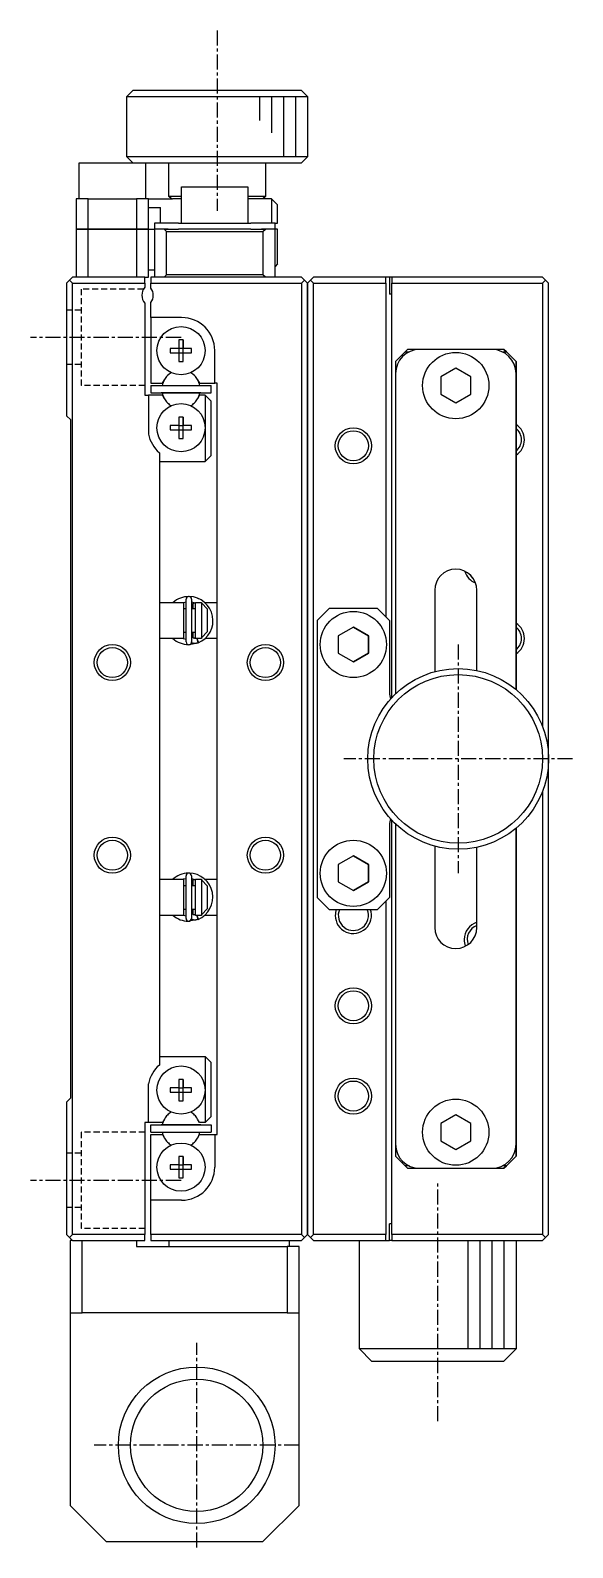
# Model space of a CAD drawing. Extents: x -11 to 423, y 10 to 277.
# Drawn here: x 156.9 to 201.9, y 91.2 to 217.2 of the extents above; entities that cross this region are included whole.
import ezdxf

# ---------------------------------------------------------------- set-up
doc = ezdxf.new("R2010")
doc.units = 0
doc.linetypes.add('CENTER', pattern=[2, 1.25, -0.25, 0.25, -0.25])
doc.linetypes.add('DASHED', pattern=[0.75, 0.5, -0.25])
doc.layers.get('0').update_dxf_attribs({"linetype": 'CONTINUOUS'})
doc.layers.add('CENTER', color=1, linetype='CENTER')

msp = doc.modelspace()

# ---------------------------------------------------------------- linework, layer by layer
at = {"color": 7, "linetype": 'CONTINUOUS'}
for p, q in [((164.89, 211.75), (165.39, 212.25)), ((164.89, 211.75), (179.89, 211.75)), ((164.89, 206.75), (164.89, 211.75)), ((179.39, 212.25), (165.39, 212.25)), ((179.39, 212.25), (165.39, 212.25)), ((179.39, 212.25), (179.39, 212.25)), ((179.39, 212.25), (179.89, 211.75)), ((179.89, 211.75), (179.89, 206.75)), ((179.89, 206.75), (164.89, 206.75)), ((164.89, 206.75), (164.89, 206.75)), ((165.39, 206.25), (164.89, 206.75)), ((179.89, 206.75), (179.39, 206.25)), ((160.94, 206.25), (166.44, 206.25)), ((160.94, 203.25), (160.94, 206.25)), ((166.44, 206.25), (179.39, 206.25)), ((166.44, 206.25), (166.44, 203.25)), ((168.39, 203.45), (168.39, 206.25)), ((176.39, 206.25), (176.39, 203.45)), ((169.44, 204.25), (174.94, 204.25)), ((169.44, 201.25), (169.44, 204.25)), ((174.94, 204.25), (174.94, 201.25)), ((161.69, 203.25), (160.69, 203.25)), ((160.69, 203.25), (160.69, 200.75)), ((161.69, 200.75), (161.69, 203.25)), ((161.69, 203.25), (165.69, 203.25)), ((165.69, 203.25), (165.69, 200.75)), ((166.69, 203.25), (165.69, 203.25)), ((166.69, 200.75), (166.69, 203.25)), ((166.69, 203.25), (168.69, 203.25)), ((169.44, 203.45), (168.39, 203.45)), ((168.59, 203.25), (168.39, 203.45)), ((169.44, 203.25), (168.69, 203.25)), ((176.39, 203.45), (174.94, 203.45)), ((176.89, 203.25), (174.94, 203.25)), ((176.39, 203.45), (176.19, 203.25)), ((176.89, 203.25), (177.39, 202.75)), ((176.89, 203.25), (176.89, 201.25)), ((166.69, 202.55), (167.69, 202.55)), ((167.69, 201.25), (167.69, 202.55)), ((177.39, 201.25), (177.39, 202.75)), ((160.69, 200.75), (161.69, 200.75)), ((161.69, 200.75), (160.69, 200.75)), ((160.69, 200.75), (160.69, 196.75)), ((165.69, 200.75), (161.69, 200.75)), ((161.69, 196.75), (161.69, 200.75)), ((161.69, 200.75), (165.69, 200.75)), ((165.69, 200.75), (166.69, 200.75)), ((165.69, 200.75), (165.69, 196.75)), ((166.69, 200.75), (165.69, 200.75)), ((166.69, 196.75), (166.69, 200.75)), ((166.69, 200.75), (167.19, 200.75)), ((167.19, 201.25), (167.19, 200.75)), ((169.19, 201.25), (167.19, 201.25)), ((167.99, 200.75), (167.19, 200.75)), ((167.19, 200.75), (167.19, 196.75)), ((168.32, 200.75), (167.99, 200.75)), ((167.99, 200.75), (168.19, 200.55)), ((167.99, 200.75), (168.32, 200.75)), ((168.19, 200.55), (176.19, 200.55)), ((168.19, 196.95), (168.19, 200.55)), ((168.32, 200.75), (169.19, 200.75)), ((169.19, 201.25), (175.19, 201.25)), ((170.89, 200.75), (169.19, 200.75)), ((175.19, 200.75), (170.89, 200.75)), ((177.19, 201.25), (175.19, 201.25)), ((175.19, 200.75), (176.06, 200.75)), ((176.39, 200.75), (176.06, 200.75)), ((176.06, 200.75), (176.39, 200.75)), ((176.19, 200.55), (176.39, 200.75)), ((176.19, 200.55), (176.19, 196.95)), ((177.19, 200.75), (176.39, 200.75)), ((177.19, 201.25), (177.39, 201.25)), ((177.19, 200.75), (177.19, 201.25)), ((177.19, 196.75), (177.19, 200.75)), ((177.39, 200.75), (177.19, 200.75)), ((177.39, 197.85), (177.39, 200.75)), ((177.39, 197.85), (177.19, 197.65)), ((160.14, 196.5), (160.39, 196.75)), ((166.39, 196.75), (160.39, 196.75)), ((166.39, 196.75), (166.69, 196.75)), ((166.39, 196.25), (166.39, 196.75)), ((166.69, 197.35), (167.19, 197.35)), ((179.39, 196.75), (166.89, 196.75)), ((166.89, 196.75), (166.89, 196.25)), ((168.19, 196.95), (167.99, 196.75)), ((176.19, 196.95), (168.19, 196.95)), ((176.39, 196.75), (176.19, 196.95)), ((179.64, 196.5), (179.39, 196.75)), ((180.39, 196.75), (180.14, 196.5)), ((186.39, 196.75), (180.39, 196.75)), ((186.39, 196.25), (186.39, 196.75)), ((186.69, 196.75), (186.39, 196.75)), ((186.69, 196.75), (186.69, 195.35)), ((186.89, 196.75), (186.69, 196.75)), ((199.39, 196.75), (186.89, 196.75)), ((186.89, 196.75), (186.89, 196.25)), ((199.64, 196.5), (199.39, 196.75)), ((159.89, 196.25), (160.14, 196.5)), ((159.89, 196.25), (159.89, 185.25)), ((160.14, 196.5), (160.39, 196.25)), ((160.39, 196.25), (166.39, 196.25)), ((160.39, 117.25), (160.39, 196.25)), ((166.39, 196.25), (166.39, 195.91)), ((166.89, 196.25), (179.39, 196.25)), ((166.89, 195.85), (166.89, 196.25)), ((179.39, 196.25), (179.64, 196.5)), ((179.39, 196.25), (179.39, 117.25)), ((179.64, 196.5), (179.89, 196.25)), ((180.14, 196.5), (179.89, 196.25)), ((179.89, 117.25), (179.89, 196.25)), ((179.89, 196.25), (179.89, 117.25)), ((180.39, 196.25), (180.14, 196.5)), ((180.39, 196.25), (186.39, 196.25)), ((180.39, 117.25), (180.39, 196.25)), ((186.39, 196.25), (186.39, 168.55)), ((186.89, 195.35), (186.69, 195.35)), ((186.89, 196.25), (199.39, 196.25)), ((186.89, 161.85), (186.89, 196.25)), ((199.39, 196.25), (199.64, 196.5)), ((199.39, 196.25), (199.39, 159.44)), ((199.89, 196.25), (199.64, 196.5)), ((199.89, 156.75), (199.89, 196.25)), ((166.39, 194.59), (166.39, 186.95)), ((166.89, 193.4), (166.89, 194.65)), ((169.44, 193.4), (166.89, 193.4)), ((166.89, 193.4), (166.89, 187.95)), ((169.21, 191.54), (169.21, 190.83)), ((169.57, 191.54), (169.21, 191.54)), ((169.57, 190.83), (169.57, 191.54)), ((169.57, 191.54), (169.57, 190.83)), ((168.5, 190.83), (168.5, 190.47)), ((169.21, 190.83), (168.5, 190.83)), ((168.5, 190.47), (169.21, 190.47)), ((169.22, 190.82), (169.21, 190.83)), ((169.22, 190.48), (169.21, 190.47)), ((169.21, 190.47), (169.21, 189.76)), ((169.22, 190.82), (169.22, 190.48)), ((169.56, 190.82), (169.22, 190.82)), ((169.22, 190.48), (169.56, 190.48)), ((169.56, 190.82), (169.57, 190.83)), ((169.56, 190.48), (169.56, 190.82)), ((169.56, 190.48), (169.57, 190.47)), ((170.27, 190.83), (169.57, 190.83)), ((169.57, 190.47), (170.27, 190.47)), ((169.57, 189.76), (169.57, 190.47)), ((169.57, 189.76), (169.57, 190.47)), ((170.27, 190.47), (170.27, 190.83)), ((172.19, 187.95), (172.19, 190.65)), ((187.19, 189.75), (187.99, 190.55)), ((188.19, 190.75), (187.99, 190.55)), ((187.99, 190.55), (188.32, 190.55)), ((189.19, 190.75), (188.19, 190.75)), ((195.19, 190.75), (189.19, 190.75)), ((196.19, 190.75), (195.19, 190.75)), ((196.06, 190.55), (196.39, 190.55)), ((196.39, 190.55), (196.19, 190.75)), ((196.19, 190.75), (196.39, 190.55)), ((197.19, 189.75), (196.39, 190.55)), ((196.39, 190.55), (197.19, 189.75)), ((169.21, 189.76), (169.57, 189.76)), ((187.19, 189.75), (187.19, 188.75)), ((192.19, 189.19), (190.94, 188.47)), ((193.44, 188.47), (192.19, 189.19)), ((197.19, 189.75), (197.19, 188.75)), ((197.19, 188.75), (197.19, 189.75)), ((166.89, 187.95), (167.84, 187.95)), ((166.89, 187.75), (171.89, 187.75)), ((166.89, 187.75), (166.89, 187.15)), ((167.84, 187.95), (168.01, 188.24)), ((170.76, 188.24), (170.93, 187.95)), ((170.93, 187.95), (172.19, 187.95)), ((171.89, 187.15), (171.89, 187.75)), ((172.39, 187.95), (172.19, 187.95)), ((172.39, 125.55), (172.39, 187.95)), ((187.19, 188.75), (187.19, 162.15)), ((190.94, 188.47), (190.94, 187.03)), ((193.44, 187.03), (193.44, 188.47)), ((197.19, 162.51), (197.19, 188.75)), ((197.19, 188.75), (197.19, 185.75)), ((166.39, 186.95), (166.69, 186.95)), ((166.69, 186.95), (166.69, 183.73)), ((167.84, 186.95), (166.69, 186.95)), ((166.89, 187.15), (171.89, 187.15)), ((166.89, 187.15), (167.83, 187.15)), ((167.83, 187.15), (167.74, 187.15)), ((171.04, 187.15), (167.74, 187.15)), ((167.83, 187.15), (167.74, 187.15)), ((167.83, 187.15), (167.74, 187.15)), ((167.83, 187.15), (167.74, 187.15)), ((167.83, 187.15), (167.74, 187.15)), ((167.83, 187.15), (167.74, 187.15)), ((167.83, 187.15), (167.74, 187.15)), ((167.83, 187.15), (167.74, 187.15)), ((167.83, 187.15), (167.74, 187.15)), ((167.83, 187.15), (167.74, 187.15)), ((167.83, 187.15), (167.74, 187.15)), ((167.83, 187.15), (167.74, 187.15)), ((167.83, 187.15), (167.74, 187.15)), ((167.83, 187.15), (167.74, 187.15)), ((167.83, 187.15), (167.74, 187.15)), ((167.83, 187.15), (167.74, 187.15)), ((167.83, 187.15), (167.74, 187.15)), ((167.83, 187.15), (167.74, 187.15)), ((167.83, 187.15), (167.74, 187.15)), ((167.83, 187.15), (167.74, 187.15)), ((167.83, 187.15), (167.74, 187.15)), ((167.83, 187.15), (167.74, 187.15)), ((167.83, 187.15), (167.74, 187.15)), ((167.83, 187.15), (167.74, 187.15)), ((167.83, 187.15), (167.74, 187.15)), ((167.83, 187.15), (167.74, 187.15)), ((167.83, 187.15), (167.74, 187.15)), ((167.83, 187.15), (167.74, 187.15)), ((167.83, 187.15), (167.74, 187.15)), ((167.83, 187.15), (167.74, 187.15)), ((167.83, 187.15), (167.74, 187.15)), ((168.01, 186.66), (167.84, 186.95)), ((170.93, 186.95), (170.76, 186.66)), ((171.39, 186.95), (170.93, 186.95)), ((171.04, 187.15), (170.95, 187.15)), ((171.04, 187.15), (170.95, 187.15)), ((171.04, 187.15), (170.95, 187.15)), ((171.04, 187.15), (170.95, 187.15)), ((171.04, 187.15), (170.95, 187.15)), ((171.04, 187.15), (170.95, 187.15)), ((171.04, 187.15), (170.95, 187.15)), ((171.04, 187.15), (170.95, 187.15)), ((171.04, 187.15), (170.95, 187.15)), ((171.04, 187.15), (170.95, 187.15)), ((170.95, 187.15), (171.89, 187.15)), ((171.04, 187.15), (170.95, 187.15)), ((171.04, 187.15), (170.95, 187.15)), ((171.04, 187.15), (170.95, 187.15)), ((171.04, 187.15), (170.95, 187.15)), ((171.04, 187.15), (170.95, 187.15)), ((171.04, 187.15), (170.95, 187.15)), ((171.04, 187.15), (170.95, 187.15)), ((171.04, 187.15), (170.95, 187.15)), ((171.04, 187.15), (170.95, 187.15)), ((171.39, 186.95), (171.39, 184.25)), ((171.89, 186.45), (171.39, 186.95)), ((190.94, 187.03), (192.19, 186.31)), ((192.19, 186.31), (193.44, 187.03)), ((160.24, 184.9), (159.89, 185.25)), ((171.89, 181.95), (171.89, 186.45)), ((197.19, 185.75), (197.19, 162.51)), ((160.24, 128.6), (160.24, 184.9)), ((168.5, 184.43), (168.5, 184.07)), ((169.21, 184.43), (168.5, 184.43)), ((168.5, 184.07), (169.21, 184.07)), ((169.21, 185.14), (169.21, 184.43)), ((169.57, 185.14), (169.21, 185.14)), ((169.22, 184.42), (169.21, 184.43)), ((169.22, 184.08), (169.21, 184.07)), ((169.21, 184.07), (169.21, 183.36)), ((169.22, 184.42), (169.22, 184.08)), ((169.56, 184.42), (169.22, 184.42)), ((169.22, 184.08), (169.56, 184.08)), ((169.56, 184.42), (169.57, 184.43)), ((169.56, 184.08), (169.56, 184.42)), ((169.56, 184.08), (169.57, 184.07)), ((169.57, 184.43), (169.57, 185.14)), ((169.57, 185.14), (169.57, 184.43)), ((170.27, 184.43), (169.57, 184.43)), ((169.57, 184.07), (170.27, 184.07)), ((169.57, 183.36), (169.57, 184.07)), ((169.57, 183.36), (169.57, 184.07)), ((170.27, 184.07), (170.27, 184.43)), ((171.39, 184.25), (171.39, 181.45)), ((169.21, 183.36), (169.57, 183.36)), ((167.59, 182.17), (167.59, 131.33)), ((167.59, 181.45), (171.39, 181.45)), ((171.39, 181.45), (171.89, 181.95)), ((190.44, 170.75), (190.44, 163.99)), ((190.44, 170.75), (190.44, 163.99)), ((193.94, 164.09), (193.94, 170.75)), ((167.59, 169.75), (169.59, 169.75)), ((169.82, 169.77), (169.59, 169.71)), ((169.59, 169.75), (169.59, 166.75)), ((169.59, 169.25), (169.82, 169.25)), ((169.82, 166.46), (169.82, 170.01)), ((170.27, 170.01), (170.27, 166.46)), ((170.59, 169.68), (170.27, 169.77)), ((170.28, 169.48), (170.27, 169.46)), ((170.27, 169.46), (170.27, 169.45)), ((170.27, 169.45), (170.27, 169.44)), ((170.27, 169.44), (170.27, 169.42)), ((170.27, 169.42), (170.27, 169.41)), ((170.27, 169.41), (170.27, 169.41)), ((170.27, 169.25), (170.59, 169.25)), ((170.29, 169.52), (170.28, 169.5)), ((170.28, 169.5), (170.28, 169.49)), ((170.28, 169.49), (170.28, 169.48)), ((170.3, 169.54), (170.29, 169.53)), ((170.29, 169.53), (170.29, 169.52)), ((170.31, 169.55), (170.3, 169.54)), ((170.32, 169.56), (170.31, 169.55)), ((170.33, 169.59), (170.32, 169.57)), ((170.32, 169.57), (170.32, 169.56)), ((170.34, 169.6), (170.33, 169.59)), ((170.35, 169.6), (170.34, 169.6)), ((170.36, 169.61), (170.35, 169.6)), ((170.37, 169.62), (170.36, 169.61)), ((170.38, 169.63), (170.37, 169.62)), ((170.39, 169.64), (170.38, 169.63)), ((170.4, 169.65), (170.39, 169.64)), ((170.39, 169.25), (170.39, 169.64)), ((170.42, 169.65), (170.4, 169.65)), ((170.43, 169.66), (170.42, 169.65)), ((170.44, 169.66), (170.43, 169.66)), ((170.45, 169.67), (170.44, 169.66)), ((170.47, 169.67), (170.45, 169.67)), ((170.48, 169.68), (170.47, 169.67)), ((170.49, 169.68), (170.48, 169.68)), ((170.51, 169.68), (170.49, 169.68)), ((170.52, 169.68), (170.51, 169.68)), ((170.53, 169.68), (170.52, 169.68)), ((170.55, 169.68), (170.53, 169.68)), ((170.56, 169.68), (170.55, 169.68)), ((170.57, 169.68), (170.56, 169.68)), ((170.59, 169.68), (170.57, 169.68)), ((170.59, 166.75), (170.59, 169.75)), ((170.59, 169.75), (171.09, 169.75)), ((170.76, 170.1), (170.81, 170.08)), ((170.81, 170.08), (170.84, 170.06)), ((170.82, 170.07), (170.82, 170.07)), ((171.09, 169.75), (171.09, 169.7)), ((171.09, 169.7), (171.09, 166.8)), ((171.59, 169.17), (171.09, 169.7)), ((171.34, 169.75), (172.39, 169.75)), ((171.59, 167.33), (171.59, 169.17)), ((180.69, 168.25), (181.69, 169.25)), ((185.69, 169.25), (181.69, 169.25)), ((185.69, 169.25), (186.69, 168.25)), ((180.69, 168.25), (180.69, 145.25)), ((183.69, 167.69), (182.44, 166.97)), ((184.94, 166.97), (183.69, 167.69)), ((183.69, 167.69), (184.94, 166.97)), ((186.69, 168.25), (186.69, 162.25)), ((169.59, 166.75), (167.59, 166.75)), ((169.58, 166.75), (169.82, 166.7)), ((169.82, 167.25), (169.59, 167.25)), ((170.76, 166.37), (170.07, 166.23)), ((170.29, 166.37), (170.26, 166.39)), ((170.26, 166.39), (170.26, 166.39)), ((170.59, 167.25), (170.27, 167.25)), ((170.27, 167.06), (170.27, 167.04)), ((170.27, 167.04), (170.27, 167.03)), ((170.27, 167.03), (170.27, 167.02)), ((170.27, 167.02), (170.27, 167)), ((170.27, 167), (170.28, 166.99)), ((170.28, 166.99), (170.28, 166.98)), ((170.28, 166.98), (170.28, 166.96)), ((170.28, 166.96), (170.29, 166.95)), ((170.29, 166.95), (170.29, 166.94)), ((170.29, 166.94), (170.3, 166.93)), ((170.33, 166.36), (170.29, 166.37)), ((170.3, 166.93), (170.31, 166.92)), ((170.31, 166.92), (170.31, 166.9)), ((170.31, 166.9), (170.32, 166.89)), ((170.32, 166.89), (170.33, 166.88)), ((170.33, 166.88), (170.34, 166.87)), ((170.36, 166.35), (170.33, 166.36)), ((170.34, 166.87), (170.35, 166.86)), ((170.35, 166.86), (170.36, 166.85)), ((170.36, 166.85), (170.37, 166.84)), ((170.39, 166.35), (170.36, 166.35)), ((170.37, 166.84), (170.38, 166.84)), ((170.38, 166.84), (170.39, 166.83)), ((170.39, 166.83), (170.39, 167.25)), ((170.39, 166.83), (170.4, 166.82)), ((170.43, 166.34), (170.39, 166.35)), ((170.4, 166.82), (170.41, 166.81)), ((170.41, 166.81), (170.42, 166.81)), ((170.42, 166.81), (170.44, 166.8)), ((170.47, 166.33), (170.43, 166.34)), ((170.44, 166.8), (170.45, 166.8)), ((170.45, 166.8), (170.46, 166.79)), ((170.46, 166.79), (170.47, 166.79)), ((170.47, 166.79), (170.49, 166.79)), ((170.5, 166.33), (170.47, 166.33)), ((170.49, 166.79), (170.5, 166.78)), ((170.5, 166.78), (170.51, 166.78)), ((170.54, 166.33), (170.5, 166.33)), ((170.51, 166.78), (170.53, 166.78)), ((170.53, 166.78), (170.54, 166.78)), ((170.54, 166.78), (170.56, 166.78)), ((170.57, 166.33), (170.54, 166.33)), ((170.56, 166.78), (170.57, 166.78)), ((170.57, 166.78), (170.58, 166.78)), ((170.61, 166.33), (170.57, 166.33)), ((170.58, 166.78), (170.59, 166.79)), ((171.09, 166.75), (170.59, 166.75)), ((170.64, 166.34), (170.61, 166.33)), ((170.68, 166.35), (170.64, 166.34)), ((170.68, 166.75), (170.69, 166.74)), ((170.71, 166.35), (170.68, 166.35)), ((170.75, 166.65), (170.69, 166.75)), ((170.69, 166.74), (170.7, 166.73)), ((170.7, 166.73), (170.7, 166.71)), ((170.7, 166.71), (170.71, 166.7)), ((170.71, 166.7), (170.72, 166.69)), ((170.75, 166.36), (170.71, 166.35)), ((170.72, 166.69), (170.72, 166.67)), ((170.72, 166.67), (170.73, 166.66)), ((170.73, 166.66), (170.74, 166.64)), ((170.74, 166.64), (170.75, 166.63)), ((170.82, 166.39), (170.75, 166.65)), ((170.75, 166.63), (170.75, 166.61)), ((170.75, 166.61), (170.76, 166.59)), ((170.78, 166.37), (170.75, 166.36)), ((170.76, 166.59), (170.77, 166.58)), ((170.77, 166.58), (170.77, 166.56)), ((170.77, 166.56), (170.78, 166.55)), ((170.78, 166.55), (170.78, 166.53)), ((170.78, 166.53), (170.79, 166.51)), ((170.81, 166.39), (170.78, 166.37)), ((170.79, 166.51), (170.79, 166.5)), ((170.79, 166.5), (170.8, 166.49)), ((170.8, 166.49), (170.8, 166.47)), ((170.8, 166.47), (170.81, 166.46)), ((170.81, 166.46), (170.81, 166.45)), ((170.81, 166.45), (170.81, 166.44)), ((170.81, 166.44), (170.81, 166.43)), ((170.81, 166.43), (170.82, 166.42)), ((170.82, 166.39), (170.81, 166.39)), ((170.81, 166.39), (170.81, 166.39)), ((170.82, 166.42), (170.82, 166.41)), ((170.86, 166.41), (170.82, 166.39)), ((170.82, 166.41), (170.82, 166.4)), ((170.82, 166.4), (170.82, 166.4)), ((170.82, 166.4), (170.82, 166.39)), ((171.09, 166.8), (171.59, 167.33)), ((171.09, 166.8), (171.09, 166.75)), ((172.39, 166.75), (171.38, 166.75)), ((182.44, 166.97), (182.44, 165.53)), ((184.94, 165.53), (184.94, 166.97)), ((184.94, 166.97), (184.94, 165.53)), ((182.44, 165.53), (183.69, 164.81)), ((183.69, 164.81), (184.94, 165.53)), ((184.94, 165.53), (183.69, 164.81)), ((199.89, 117.25), (199.89, 156.75)), ((199.39, 154.06), (199.39, 117.25)), ((186.69, 151.25), (186.69, 145.25)), ((186.89, 117.25), (186.89, 151.65)), ((187.19, 151.35), (187.19, 124.75)), ((197.19, 124.75), (197.19, 150.99)), ((197.19, 150.99), (197.19, 127.75)), ((183.69, 148.69), (182.44, 147.97)), ((184.94, 147.97), (183.69, 148.69)), ((183.69, 148.69), (184.94, 147.97)), ((190.44, 149.51), (190.44, 142.75)), ((190.44, 149.51), (190.44, 142.75)), ((193.94, 142.75), (193.94, 149.41)), ((182.44, 147.97), (182.44, 146.53)), ((184.94, 146.53), (184.94, 147.97)), ((184.94, 147.97), (184.94, 146.53)), ((167.59, 146.75), (169.59, 146.75)), ((169.59, 146.75), (169.57, 146.75)), ((169.81, 146.8), (169.59, 146.75)), ((169.59, 146.75), (169.59, 143.75)), ((169.59, 146.25), (169.81, 146.25)), ((169.81, 143.49), (169.81, 147.04)), ((170.26, 147.04), (170.26, 143.49)), ((170.59, 146.72), (170.26, 146.8)), ((170.27, 146.52), (170.26, 146.5)), ((170.26, 146.5), (170.26, 146.49)), ((170.26, 146.49), (170.26, 146.48)), ((170.26, 146.48), (170.26, 146.46)), ((170.26, 146.46), (170.26, 146.45)), ((170.26, 146.45), (170.26, 146.44)), ((170.26, 146.25), (170.59, 146.25)), ((170.28, 146.54), (170.27, 146.53)), ((170.27, 146.53), (170.27, 146.52)), ((170.29, 146.57), (170.28, 146.55)), ((170.28, 146.55), (170.28, 146.54)), ((170.3, 146.59), (170.29, 146.58)), ((170.29, 146.58), (170.29, 146.57)), ((170.31, 146.6), (170.3, 146.59)), ((170.32, 146.62), (170.31, 146.61)), ((170.31, 146.61), (170.31, 146.6)), ((170.33, 146.63), (170.32, 146.62)), ((170.34, 146.64), (170.33, 146.63)), ((170.35, 146.65), (170.34, 146.64)), ((170.36, 146.66), (170.35, 146.65)), ((170.37, 146.67), (170.36, 146.66)), ((170.38, 146.68), (170.37, 146.67)), ((170.39, 146.68), (170.38, 146.68)), ((170.41, 146.69), (170.39, 146.68)), ((170.39, 146.25), (170.39, 146.68)), ((170.42, 146.7), (170.41, 146.69)), ((170.43, 146.7), (170.42, 146.7)), ((170.44, 146.71), (170.43, 146.7)), ((170.46, 146.71), (170.44, 146.71)), ((170.47, 146.71), (170.46, 146.71)), ((170.48, 146.72), (170.47, 146.71)), ((170.5, 146.72), (170.48, 146.72)), ((170.51, 146.72), (170.5, 146.72)), ((170.52, 146.72), (170.51, 146.72)), ((170.54, 146.72), (170.52, 146.72)), ((170.55, 146.72), (170.54, 146.72)), ((170.57, 146.72), (170.55, 146.72)), ((170.58, 146.72), (170.57, 146.72)), ((170.59, 146.71), (170.58, 146.72)), ((170.59, 143.75), (170.59, 146.75)), ((170.59, 146.75), (171.09, 146.75)), ((170.75, 147.14), (170.8, 147.11)), ((170.8, 147.11), (170.84, 147.1)), ((170.81, 147.11), (170.81, 147.11)), ((171.09, 146.75), (171.09, 146.7)), ((171.09, 146.7), (171.09, 143.8)), ((171.59, 146.17), (171.09, 146.7)), ((171.38, 146.75), (172.39, 146.75)), ((171.59, 144.33), (171.59, 146.17)), ((182.44, 146.53), (183.69, 145.81)), ((183.69, 145.81), (184.94, 146.53)), ((184.94, 146.53), (183.69, 145.81)), ((181.69, 144.25), (180.69, 145.25)), ((186.69, 145.25), (185.69, 144.25)), ((186.39, 144.95), (186.39, 117.25)), ((169.59, 143.75), (167.59, 143.75)), ((169.81, 144.25), (169.59, 144.25)), ((169.59, 143.78), (169.81, 143.73)), ((170.59, 144.25), (170.26, 144.25)), ((170.26, 144.09), (170.26, 144.08)), ((170.26, 144.08), (170.26, 144.07)), ((170.26, 144.07), (170.26, 144.05)), ((170.26, 144.05), (170.26, 144.04)), ((170.26, 144.04), (170.27, 144.03)), ((170.27, 144.03), (170.27, 144.01)), ((170.27, 144.01), (170.27, 144)), ((170.27, 144), (170.28, 143.99)), ((170.28, 143.99), (170.28, 143.98)), ((170.28, 143.98), (170.29, 143.96)), ((170.29, 143.96), (170.3, 143.95)), ((170.3, 143.95), (170.3, 143.94)), ((170.3, 143.94), (170.31, 143.93)), ((170.31, 143.93), (170.32, 143.92)), ((170.32, 143.92), (170.33, 143.91)), ((170.33, 143.91), (170.34, 143.9)), ((170.34, 143.9), (170.35, 143.89)), ((170.35, 143.89), (170.36, 143.88)), ((170.36, 143.88), (170.37, 143.87)), ((170.37, 143.87), (170.38, 143.86)), ((170.38, 143.86), (170.39, 143.86)), ((170.39, 143.86), (170.39, 144.25)), ((170.39, 143.86), (170.4, 143.85)), ((170.4, 143.85), (170.41, 143.84)), ((170.41, 143.84), (170.43, 143.84)), ((170.43, 143.84), (170.44, 143.83)), ((170.44, 143.83), (170.45, 143.83)), ((170.45, 143.83), (170.47, 143.83)), ((170.47, 143.83), (170.48, 143.82)), ((170.48, 143.82), (170.49, 143.82)), ((170.49, 143.82), (170.51, 143.82)), ((170.51, 143.82), (170.52, 143.82)), ((170.52, 143.82), (170.53, 143.82)), ((170.53, 143.82), (170.55, 143.82)), ((170.55, 143.82), (170.56, 143.82)), ((170.56, 143.82), (170.57, 143.82)), ((170.57, 143.82), (170.59, 143.83)), ((170.59, 143.83), (170.59, 143.83)), ((171.09, 143.75), (170.59, 143.75)), ((170.7, 143.75), (170.7, 143.74)), ((170.7, 143.74), (170.71, 143.72)), ((170.74, 143.69), (170.71, 143.75)), ((170.71, 143.72), (170.72, 143.71)), ((170.72, 143.71), (170.72, 143.69)), ((170.72, 143.69), (170.73, 143.67)), ((170.73, 143.67), (170.74, 143.66)), ((170.81, 143.43), (170.74, 143.69)), ((170.74, 143.66), (170.75, 143.64)), ((170.75, 143.64), (170.75, 143.62)), ((171.09, 143.8), (171.59, 144.33)), ((171.09, 143.8), (171.09, 143.75)), ((172.39, 143.75), (171.33, 143.75)), ((181.69, 144.25), (185.69, 144.25)), ((170.75, 143.4), (170.06, 143.27)), ((170.28, 143.41), (170.25, 143.43)), ((170.25, 143.43), (170.25, 143.43)), ((170.32, 143.4), (170.28, 143.41)), ((170.35, 143.39), (170.32, 143.4)), ((170.39, 143.38), (170.35, 143.39)), ((170.42, 143.38), (170.39, 143.38)), ((170.46, 143.37), (170.42, 143.38)), ((170.49, 143.37), (170.46, 143.37)), ((170.53, 143.37), (170.49, 143.37)), ((170.56, 143.37), (170.53, 143.37)), ((170.6, 143.37), (170.56, 143.37)), ((170.63, 143.38), (170.6, 143.37)), ((170.67, 143.38), (170.63, 143.38)), ((170.7, 143.39), (170.67, 143.38)), ((170.74, 143.4), (170.7, 143.39)), ((170.77, 143.41), (170.74, 143.4)), ((170.75, 143.62), (170.76, 143.61)), ((170.76, 143.61), (170.77, 143.59)), ((170.77, 143.59), (170.77, 143.57)), ((170.77, 143.57), (170.78, 143.56)), ((170.8, 143.42), (170.77, 143.41)), ((170.78, 143.56), (170.78, 143.54)), ((170.78, 143.54), (170.79, 143.53)), ((170.79, 143.53), (170.79, 143.51)), ((170.79, 143.51), (170.8, 143.5)), ((170.81, 143.43), (170.79, 143.42)), ((170.8, 143.5), (170.8, 143.49)), ((170.8, 143.49), (170.8, 143.48)), ((170.8, 143.48), (170.8, 143.47)), ((170.8, 143.47), (170.81, 143.46)), ((170.81, 143.42), (170.8, 143.42)), ((170.81, 143.46), (170.81, 143.45)), ((170.81, 143.45), (170.81, 143.44)), ((170.85, 143.44), (170.81, 143.43)), ((170.81, 143.44), (170.81, 143.43)), ((170.81, 143.43), (170.81, 143.42)), ((170.81, 143.43), (170.81, 143.43)), ((167.59, 132.05), (171.39, 132.05)), ((171.39, 132.05), (171.39, 129.25)), ((171.89, 131.55), (171.39, 132.05)), ((171.89, 127.05), (171.89, 131.55)), ((169.21, 130.14), (169.21, 129.43)), ((169.57, 130.14), (169.21, 130.14)), ((169.57, 129.43), (169.57, 130.14)), ((169.57, 130.14), (169.57, 129.43)), ((159.89, 128.25), (160.24, 128.6)), ((166.69, 126.55), (166.69, 129.77)), ((168.5, 129.43), (168.5, 129.07)), ((169.21, 129.43), (168.5, 129.43)), ((168.5, 129.07), (169.21, 129.07)), ((169.22, 129.42), (169.21, 129.43)), ((169.22, 129.08), (169.21, 129.07)), ((169.21, 129.07), (169.21, 128.36)), ((169.22, 129.42), (169.22, 129.08)), ((169.56, 129.42), (169.22, 129.42)), ((169.22, 129.08), (169.56, 129.08)), ((169.56, 129.42), (169.57, 129.43)), ((169.56, 129.08), (169.56, 129.42)), ((169.56, 129.08), (169.57, 129.07)), ((170.27, 129.43), (169.57, 129.43)), ((169.57, 129.07), (170.27, 129.07)), ((169.57, 128.36), (169.57, 129.07)), ((169.57, 128.36), (169.57, 129.07)), ((170.27, 129.07), (170.27, 129.43)), ((171.39, 129.25), (171.39, 126.55)), ((159.89, 128.25), (159.89, 117.25)), ((169.21, 128.36), (169.57, 128.36)), ((197.19, 127.75), (197.19, 124.75)), ((166.39, 126.55), (166.39, 117.25)), ((166.69, 126.55), (166.39, 126.55)), ((167.84, 126.55), (166.69, 126.55)), ((166.89, 125.75), (166.89, 126.35)), ((166.89, 126.35), (171.89, 126.35)), ((166.89, 126.35), (167.83, 126.35)), ((167.83, 126.35), (167.74, 126.35)), ((171.04, 126.35), (167.74, 126.35)), ((167.83, 126.35), (167.74, 126.35)), ((167.83, 126.35), (167.74, 126.35)), ((167.83, 126.35), (167.74, 126.35)), ((167.83, 126.35), (167.74, 126.35)), ((167.83, 126.35), (167.74, 126.35)), ((167.83, 126.35), (167.74, 126.35)), ((167.83, 126.35), (167.74, 126.35)), ((167.83, 126.35), (167.74, 126.35)), ((167.83, 126.35), (167.74, 126.35)), ((167.83, 126.35), (167.74, 126.35)), ((167.83, 126.35), (167.74, 126.35)), ((167.83, 126.35), (167.74, 126.35)), ((167.83, 126.35), (167.74, 126.35)), ((167.83, 126.35), (167.74, 126.35)), ((167.83, 126.35), (167.74, 126.35)), ((167.83, 126.35), (167.74, 126.35)), ((167.83, 126.35), (167.74, 126.35)), ((167.83, 126.35), (167.74, 126.35)), ((167.83, 126.35), (167.74, 126.35)), ((167.83, 126.35), (167.74, 126.35)), ((167.83, 126.35), (167.74, 126.35)), ((167.83, 126.35), (167.74, 126.35)), ((167.83, 126.35), (167.74, 126.35)), ((167.83, 126.35), (167.74, 126.35)), ((167.83, 126.35), (167.74, 126.35)), ((167.83, 126.35), (167.74, 126.35)), ((167.83, 126.35), (167.74, 126.35)), ((167.83, 126.35), (167.74, 126.35)), ((167.83, 126.35), (167.74, 126.35)), ((167.83, 126.35), (167.74, 126.35)), ((168.01, 126.84), (167.84, 126.55)), ((170.93, 126.55), (170.76, 126.84)), ((171.39, 126.55), (170.93, 126.55)), ((171.04, 126.35), (170.95, 126.35)), ((170.95, 126.35), (171.89, 126.35)), ((171.04, 126.35), (170.95, 126.35)), ((171.39, 126.55), (171.89, 127.05)), ((171.89, 126.35), (171.89, 125.75)), ((192.19, 127.19), (190.94, 126.47)), ((190.94, 126.47), (190.94, 125.03)), ((193.44, 126.47), (192.19, 127.19)), ((193.44, 125.03), (193.44, 126.47)), ((166.89, 125.75), (171.89, 125.75)), ((166.89, 125.55), (167.84, 125.55)), ((166.89, 120.1), (166.89, 125.55)), ((167.84, 125.55), (168.01, 125.26)), ((170.76, 125.26), (170.93, 125.55)), ((170.93, 125.55), (172.19, 125.55)), ((172.19, 125.55), (172.19, 122.85)), ((172.19, 125.55), (172.39, 125.55)), ((187.19, 124.75), (187.19, 123.75)), ((190.94, 125.03), (192.19, 124.31)), ((192.19, 124.31), (193.44, 125.03)), ((197.19, 123.75), (197.19, 124.75)), ((197.19, 124.75), (197.19, 123.75)), ((169.21, 123.74), (169.21, 123.03)), ((169.57, 123.74), (169.21, 123.74)), ((169.57, 123.03), (169.57, 123.74)), ((169.57, 123.74), (169.57, 123.03)), ((187.99, 122.95), (187.19, 123.75)), ((197.19, 123.75), (196.39, 122.95)), ((196.39, 122.95), (197.19, 123.75)), ((168.5, 123.03), (168.5, 122.67)), ((169.21, 123.03), (168.5, 123.03)), ((168.5, 122.67), (169.21, 122.67)), ((169.22, 123.02), (169.21, 123.03)), ((169.22, 122.68), (169.21, 122.67)), ((169.21, 122.67), (169.21, 121.96)), ((169.22, 123.02), (169.22, 122.68)), ((169.56, 123.02), (169.22, 123.02)), ((169.22, 122.68), (169.56, 122.68)), ((169.56, 123.02), (169.57, 123.03)), ((169.56, 122.68), (169.56, 123.02)), ((169.56, 122.68), (169.57, 122.67)), ((170.27, 123.03), (169.57, 123.03)), ((169.57, 122.67), (170.27, 122.67)), ((169.57, 121.96), (169.57, 122.67)), ((169.57, 121.96), (169.57, 122.67)), ((170.27, 122.67), (170.27, 123.03)), ((188.32, 122.95), (187.99, 122.95)), ((187.99, 122.95), (188.19, 122.75)), ((188.19, 122.75), (189.19, 122.75)), ((189.19, 122.75), (195.19, 122.75)), ((195.19, 122.75), (196.19, 122.75)), ((196.39, 122.95), (196.06, 122.95)), ((196.19, 122.75), (196.39, 122.95)), ((196.39, 122.95), (196.19, 122.75)), ((169.21, 121.96), (169.57, 121.96)), ((166.89, 117.25), (166.89, 120.1)), ((169.44, 120.1), (166.89, 120.1)), ((160.14, 117), (159.89, 117.25)), ((160.39, 117.25), (160.14, 117)), ((166.39, 117.25), (160.39, 117.25)), ((166.39, 116.75), (166.39, 117.25)), ((179.39, 117.25), (166.89, 117.25)), ((166.89, 117.25), (166.89, 116.75)), ((179.64, 117), (179.39, 117.25)), ((179.64, 117), (179.89, 117.25)), ((179.89, 117.25), (180.14, 117)), ((180.14, 117), (180.39, 117.25)), ((186.39, 117.25), (180.39, 117.25)), ((186.39, 116.75), (186.39, 117.25)), ((186.69, 116.75), (186.69, 118.15)), ((186.89, 118.15), (186.69, 118.15)), ((199.39, 117.25), (186.89, 117.25)), ((186.89, 117.25), (186.89, 116.75)), ((199.64, 117), (199.39, 117.25)), ((199.64, 117), (199.89, 117.25)), ((160.39, 116.75), (160.14, 117)), ((160.19, 116.75), (160.19, 110.75)), ((160.39, 116.75), (160.19, 116.75)), ((160.39, 116.75), (166.39, 116.75)), ((161.19, 110.75), (161.19, 116.75)), ((165.69, 116.75), (165.69, 116.25)), ((165.69, 116.25), (178.19, 116.25)), ((166.89, 116.75), (179.39, 116.75)), ((168.39, 116.75), (168.39, 116.25)), ((178.19, 116.25), (178.19, 110.75)), ((179.19, 116.25), (178.19, 116.25)), ((178.39, 116.25), (178.39, 116.75)), ((179.19, 110.75), (179.19, 116.25)), ((179.39, 116.75), (179.64, 117)), ((180.14, 117), (180.39, 116.75)), ((180.39, 116.75), (186.39, 116.75)), ((184.19, 107.75), (184.19, 116.75)), ((186.39, 116.75), (186.69, 116.75)), ((186.89, 116.75), (186.69, 116.75)), ((186.89, 116.75), (199.39, 116.75)), ((197.19, 116.75), (197.19, 107.75)), ((199.39, 116.75), (199.64, 117)), ((160.19, 110.75), (161.19, 110.75)), ((160.19, 110.75), (160.19, 94.75)), ((178.19, 110.75), (161.19, 110.75)), ((178.19, 110.75), (179.19, 110.75)), ((179.19, 94.75), (179.19, 110.75)), ((190.75, 107.75), (184.19, 107.75)), ((185.19, 106.75), (184.19, 107.75)), ((197.19, 107.75), (190.75, 107.75)), ((197.19, 107.75), (196.19, 106.75)), ((185.19, 106.75), (190.74, 106.75)), ((190.74, 106.75), (196.19, 106.75)), ((163.19, 91.75), (160.19, 94.75)), ((179.19, 94.75), (176.19, 91.75)), ((163.19, 91.75), (176.19, 91.75))]:
    msp.add_line(p, q, dxfattribs=at)
at = {"color": 3, "linetype": 'CONTINUOUS'}
for p, q in [((175.89, 211.75), (175.89, 209.75)), ((176.89, 211.75), (176.89, 208.75)), ((177.89, 211.75), (177.89, 206.75)), ((178.89, 211.75), (178.89, 206.75)), ((193.19, 116.75), (193.19, 107.75)), ((194.19, 116.75), (194.19, 107.75)), ((195.19, 116.75), (195.19, 107.75)), ((196.19, 116.75), (196.19, 107.75))]:
    msp.add_line(p, q, dxfattribs=at)
at = {"color": 3, "linetype": 'DASHED'}
for p, q in [((161.09, 195.75), (161.09, 187.75)), ((166.27, 195.75), (161.09, 195.75)), ((161.09, 194), (159.89, 194)), ((161.09, 189.5), (159.89, 189.5)), ((166.39, 187.75), (161.09, 187.75)), ((161.09, 125.75), (161.09, 117.75)), ((166.39, 125.75), (161.09, 125.75)), ((161.09, 124), (159.89, 124)), ((161.09, 119.5), (159.89, 119.5)), ((166.39, 117.75), (161.09, 117.75))]:
    msp.add_line(p, q, dxfattribs=at)
at = {"color": 7, "linetype": 'CONTINUOUS'}
for centre, radius in [((169.39, 190.65), 2), ((192.19, 187.75), 2.75), ((169.39, 184.25), 2), ((183.69, 182.75), 1.25), ((183.69, 166.25), 2.75), ((163.69, 164.75), 1.25), ((176.39, 164.75), 1.25), ((192.39, 156.75), 7.5), ((192.39, 156.75), 7), ((163.69, 148.75), 1.25), ((176.39, 148.75), 1.25), ((183.69, 147.25), 2.75), ((183.69, 136.25), 1.25), ((169.39, 129.25), 2), ((183.69, 128.75), 1.25), ((192.19, 125.75), 2.75), ((169.39, 122.85), 2), ((170.69, 99.75), 6.5), ((170.69, 99.75), 5.5)]:
    msp.add_circle(centre, radius, dxfattribs=at)
at = {"color": 3, "linetype": 'CONTINUOUS'}
for centre in [(183.69, 182.75), (163.69, 164.75), (176.39, 164.75), (163.69, 148.75), (176.39, 148.75), (183.69, 136.25), (183.69, 128.75)]:
    msp.add_circle(centre, 1.5, dxfattribs=at)
at = {"color": 7, "linetype": 'CONTINUOUS'}
for centre, radius, start, end in [((167.14, 195.25), 1, 138.5904, 221.4096), ((166.09, 195.25), 1, 323.1301, 36.8699), ((169.44, 190.65), 2.75, 0, 90), ((189.19, 188.75), 2, 90, 180), ((195.19, 188.75), 2, 0, 90), ((169.39, 187.45), 1.59, 150, 169.107), ((169.39, 187.45), 1.59, 135, 150), ((169.5, 187.34), 1.75, 121.8865, 135.0044), ((169.39, 187.45), 1.59, 120.4332, 135), ((169.39, 187.45), 1.59, 45, 59.5668), ((169.27, 187.34), 1.75, 44.9956, 58.1135), ((169.39, 187.45), 1.59, 30, 45), ((169.39, 187.45), 1.59, 10.893, 30), ((169.39, 187.45), 1.59, 190.8931, 210), ((169.39, 187.45), 1.59, 210, 225), ((169.39, 187.45), 1.59, 315, 330), ((169.39, 187.45), 1.59, 330, 349.107), ((169.5, 187.56), 1.75, 224.9956, 238.1135), ((169.39, 187.45), 1.59, 225, 239.5667), ((169.39, 187.45), 1.59, 300.4333, 315), ((169.27, 187.56), 1.75, 301.8865, 315.0044), ((196.39, 183.25), 1.25, 309.7918, 50.2082), ((169.39, 184.25), 2.75, 190.9425, 229.1148), ((192.19, 170.75), 1.75, 0, 180), ((194.39, 172.75), 1.25, 213.199, 231.3483), ((170.04, 168.24), 1.99, 90.7696, 130.5994), ((170.04, 170.01), 0.225, 0, 180), ((170.04, 168.23), 2, 292.7134, 89.1695), ((196.39, 166.75), 1.25, 309.7918, 50.2082), ((170.04, 168.24), 2, 227.8891, 269.2221), ((170.04, 166.46), 0.225, 180, 0), ((188.69, 162.25), 2, 180, 195.665), ((188.69, 151.25), 2, 164.335, 180), ((170.03, 145.27), 1.99, 90.7664, 132.241), ((170.03, 147.04), 0.225, 0, 180), ((170.03, 145.27), 2, 292.7134, 89.1695), ((170.03, 145.27), 2, 229.5396, 269.217), ((183.69, 143.75), 1.25, 156.4218, 22.6853), ((170.03, 143.49), 0.225, 180, 0), ((192.19, 142.75), 1.75, 180, 0), ((194.39, 141.75), 1.25, 111.1002, 199.6366), ((169.39, 129.25), 2.75, 130.8852, 169.0575), ((169.5, 125.94), 1.75, 121.8865, 135.0044), ((169.39, 126.05), 1.59, 120.4333, 135), ((169.39, 126.05), 1.59, 45, 59.5667), ((169.27, 125.94), 1.75, 44.9956, 58.1135), ((169.39, 126.05), 1.59, 150, 169.1069), ((169.39, 126.05), 1.59, 135, 150), ((169.39, 126.05), 1.59, 30, 45), ((169.39, 126.05), 1.59, 190.893, 210), ((169.39, 126.05), 1.59, 210, 225), ((169.5, 126.16), 1.75, 224.9956, 238.1135), ((169.39, 126.05), 1.59, 225, 239.5668), ((169.39, 126.05), 1.59, 300.4332, 315), ((169.27, 126.16), 1.75, 301.8865, 315.0044), ((169.39, 126.05), 1.59, 315, 330), ((169.39, 126.05), 1.59, 330, 349.1069), ((189.19, 124.75), 2, 180, 270), ((195.19, 124.75), 2, 270, 0), ((169.44, 122.85), 2.75, 270, 0)]:
    msp.add_arc(centre, radius, start, end, dxfattribs=at)
at = {"color": 3, "linetype": 'CONTINUOUS'}
for centre, start, end in [((196.39, 183.25), 302.231, 57.769), ((194.39, 172.75), 196.4291, 248.1182), ((196.39, 166.75), 302.231, 57.769), ((183.69, 143.75), 160.5288, 180), ((183.69, 143.75), 180, 19.4712), ((194.39, 141.75), 107.4576, 180), ((194.39, 141.75), 180, 201.651)]:
    msp.add_arc(centre, 1.5, start, end, dxfattribs=at)
at = {"layer": 'CENTER', "color": 1, "linetype": 'CENTER'}
for p, q in [((172.39, 217.25), (172.39, 202.25)), ((169.39, 191.75), (156.89, 191.75)), ((192.39, 166.25), (192.39, 147.25)), ((201.89, 156.75), (182.89, 156.75)), ((169.39, 121.75), (156.89, 121.75)), ((190.69, 101.75), (190.69, 121.75)), ((170.69, 91.25), (170.69, 108.25)), ((179.19, 99.75), (162.19, 99.75))]:
    msp.add_line(p, q, dxfattribs=at)

doc.saveas('drawing.dxf')
